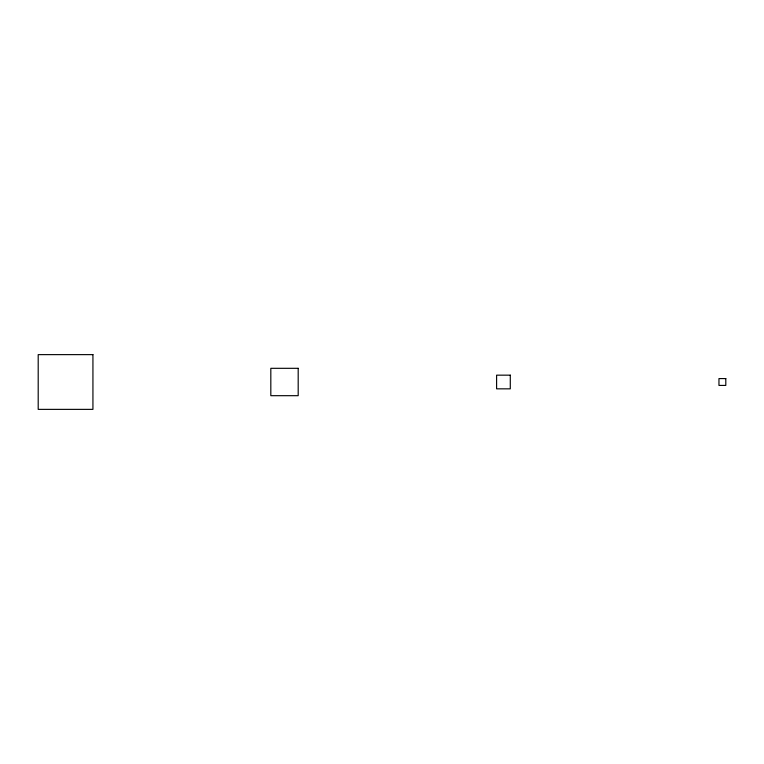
<?xml version="1.0" encoding="UTF-8"?>
<svg xmlns="http://www.w3.org/2000/svg" width="764" height="764" viewBox="0 0 764 764"><rect width="100%" height="100%" fill="white"/><g stroke="black" fill="none" stroke-linecap="round" stroke-linejoin="round"><path stroke-width="1.15" d="M92.931 354.63L38.2 354.63L38.2 409.37L92.931 409.37L92.931 354.63M298.189 368.315L270.819 368.315L270.819 395.685L298.189 395.685L298.189 368.315M510.285 375.162L496.6 375.162L496.6 388.838L510.285 388.838L510.285 375.162M725.8 378.581L718.962 378.581L718.962 385.419L725.8 385.419L725.8 378.581"/></g></svg>
